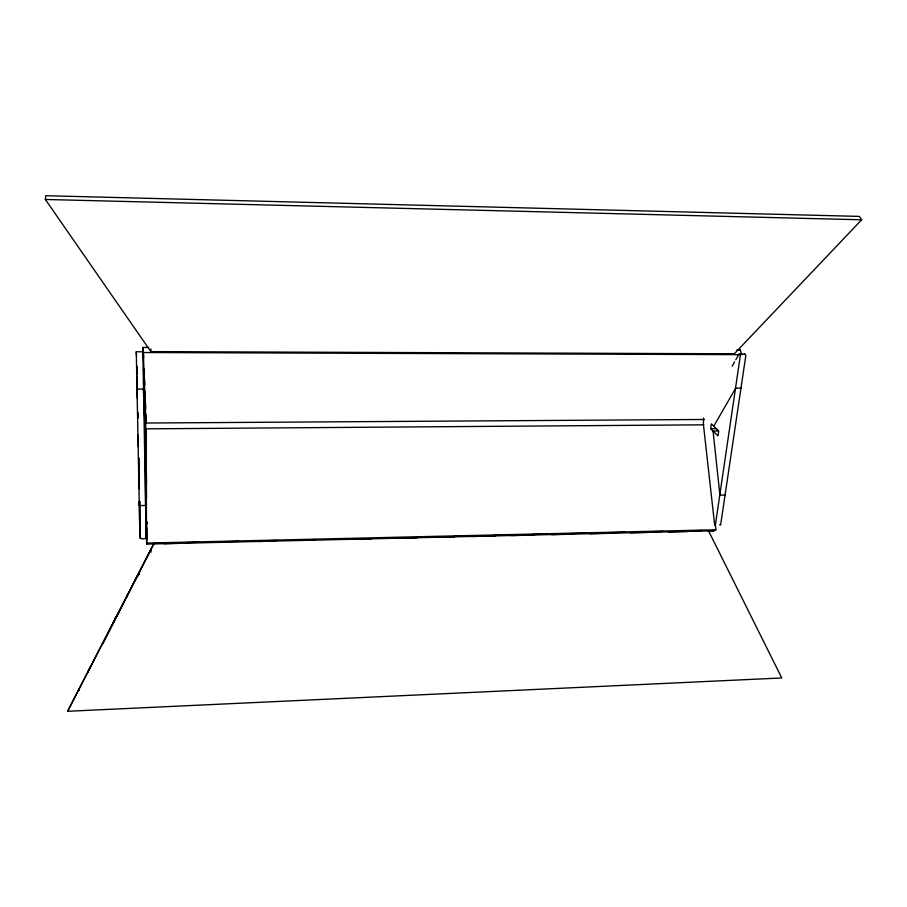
<?xml version="1.0" encoding="UTF-8"?>
<svg xmlns="http://www.w3.org/2000/svg" width="907" height="907" viewBox="0 0 907 907"><rect width="100%" height="100%" fill="white"/><g stroke="black" fill="none" stroke-linecap="round" stroke-linejoin="round"><path stroke-width="1.36" d="M139.553 516.911L139.474 501.945M704.524 419.476L145.914 423.036L145.766 413.909M145.914 423.036L143.125 347.438L148.793 347.46M150.868 351.61L45.35 199.472L45.792 195.719L859.303 216.399L861.65 219.789L734.33 353.787L150.868 351.61L150.902 349.002M139.644 522.33L139.565 517.035M139.553 502.183L139.485 502.036M143.113 358.118L142.841 351.791L136.288 351.769L139.916 536.695C138.964 539.529 147.41 539.722 146.242 536.513L145.687 422.685L143.555 369.013M139.995 538.066L139.916 501.446M142.83 351.78L146.22 537.93M703.571 418.059L703.379 424.136L714.671 525.085A2.426 0.941 87.9 0 0 715.396 524.813L740.282 355.816A2.619 1.066 -88.9 0 0 739.772 354.218L738.956 354.286M710.669 428.716L711.349 423.875L718.741 430.995L718.027 435.893L710.669 428.716L715.895 428.671L718.31 431.006L713.061 431.052L719.931 495.143L725.237 495.052M162.557 543.157L154.054 543.361L67.617 711.281L781.766 677.96L708.548 530.878M139.236 573.53L138.896 574.743M67.617 711.281L154.054 543.361M144.621 372.675L144.145 373.548M102.956 643.551L150.947 549.381L150.981 552.136M91.051 665.477L87.707 671.951L88.41 671.781M732.187 366.179L734.591 361.927M735.792 359.796L738.321 355.385M713.752 426.199L735.69 388.173L741.144 388.162M744.432 354.297L745.271 354.24A2.619 1.077 -88.8 0 1 745.781 355.839L720.657 524.7A2.426 0.952 87.9 0 1 719.931 524.96L719.693 524.7M715.294 524.189L715.872 529.779L713.775 530.754L146.719 544.087L146.583 543.089L146.016 428.841L703.775 424.827M136.946 576.512L137.955 576.013A2.449 2.37 -17 0 0 138.295 575.73M117.661 615.876L116.119 616.647A2.823 2.721 -19.5 0 0 115.472 617.406L115.155 618.755M146.583 543.089L715.872 529.779M184.472 542.647L199.381 542.295M223.065 541.74L239.029 541.366M261.182 540.844L277.27 540.47M301.294 539.914L315.738 539.574M339.592 539.007L354.75 538.656M377.584 538.123L393.672 537.749M416.075 537.216L431.653 536.853M454.316 536.32L470.688 535.935M493.964 535.391L508.135 535.062M532.205 534.495L547.783 534.132M570.446 533.599L586.024 533.237M610.105 532.67L624.889 532.33M648.346 531.774L663.017 531.434M686.44 530.878L702.211 530.516M417.277 537.783L395.044 538.293M433.841 537.386L454.418 536.921M472.184 536.502L495.233 535.969M511.412 535.595L534.223 535.073M551.558 534.665L571.444 534.2M589.867 533.769L610.853 533.282M630.388 532.84L648.72 532.409M668.391 531.956L687.937 531.491M708.072 531.037L713.786 530.901M355.85 539.2L371.292 538.849M163.872 543.678L179.881 543.316M258.858 541.468L262.599 541.377M739.239 354.013L744.726 354.036M143.102 352.517L740.305 354.66M736.813 349.898L740.407 349.921M737.527 350L740.35 350.011L741.722 354.66M45.35 199.472L861.65 219.789M146.673 538.622L147.365 539.325M127.49 595.548L127.297 595.207A6.598 6.372 -18.5 0 1 127.15 594.901L127.184 596.783M147.274 523.078L146.957 522.205M138.317 435.848L138.227 435.122L138.317 446.709M146.016 428.841L146.48 497.728M136.288 351.769L136.481 355.68M137.399 386.756L137.331 389.08L136.878 377.516M136.991 366.235L137.376 374.534M137.399 398.751L136.934 389.103L143.442 389.092L145.165 430.394M138.068 412.526L138.34 418.036M143.249 350.59L143.578 357.982M144.179 373.128L144.53 381.246M144.542 381.541L144.644 384.126M145.426 403.15L145.608 407.379M143.125 347.438L143.521 357.335M143.964 368.65L144.644 385.622M144.871 391.28L145.596 409.669M136.923 378.684L136.708 376.02M139.1 572.34L139.122 574.006M146.254 430.292L146.356 455.439M146.605 521.604L146.719 544.087M145.256 435.666L145.574 505.482L139.281 505.596L139.27 501.412M146.446 473.919L146.48 483.714M146.662 527.863L146.685 539.268M139.122 458.08L139.225 488.828M145.369 433.104L145.018 440.983L145.279 427.855L145.369 433.104M78.966 688.878L78.569 689.91A7.109 6.746 -21.5 0 1 78.92 690.624L78.977 688.946"/></g></svg>
